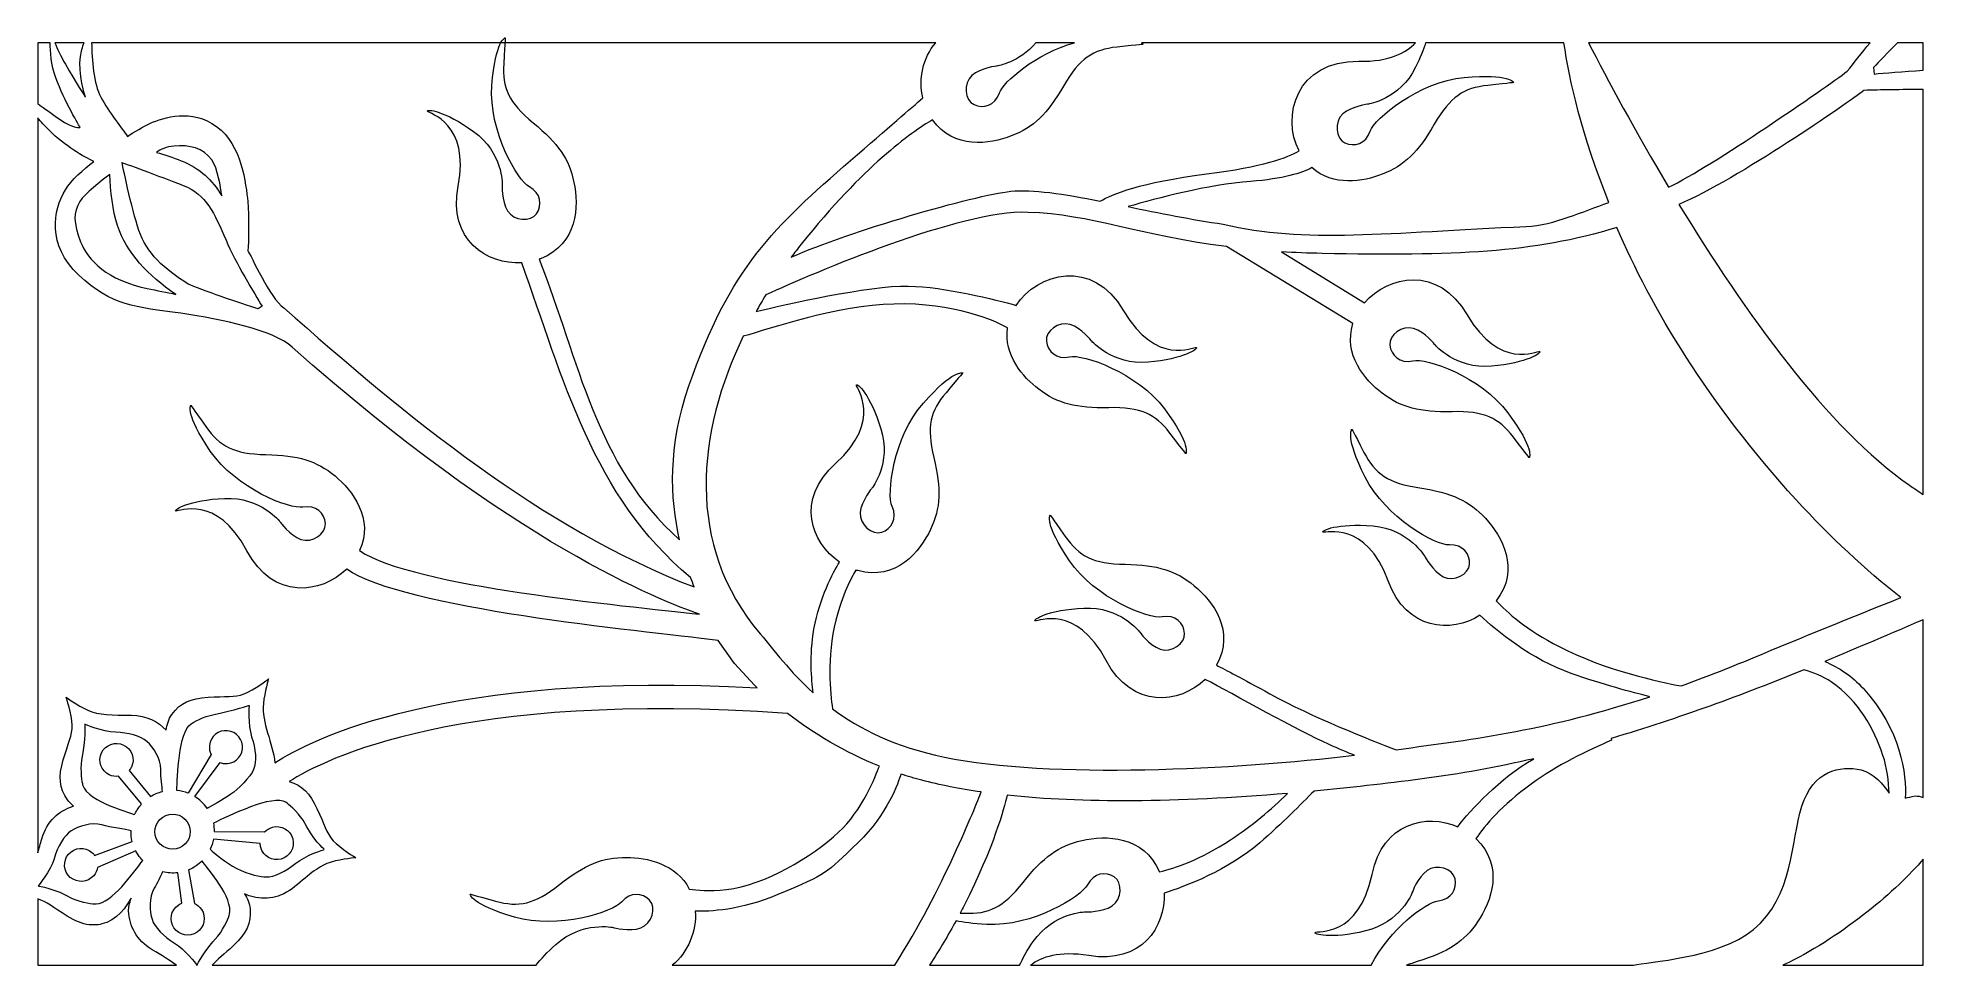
# Model space of a CAD drawing. Header units: millimetres. Extents: x -1200 to 1200, y -590 to 590.
import ezdxf

# ---------------------------------------------------------------- set-up
doc = ezdxf.new("R2010")
doc.units = ezdxf.units.MM
doc.header["$MEASUREMENT"] = 0
doc.layers.add('Layer 1', color=7, linetype='Continuous')

msp = doc.modelspace()

# ---------------------------------------------------------------- linework, layer by layer
at = {"layer": 'Layer 1', "color": 250, "lineweight": 20}
for points, knots in [([(-1184.0565, 583.6297), (-1184.2365, 572.3808), (-1183.1229, 555.6305), (-1176.9287, 538.8188), (-1166.1033, 509.4719), (-1146.0916, 476.0121), (-1146.0916, 476.0121), (-1146.0916, 476.0121), (-1152.8971, 472.8492), (-1172.6778, 486.7614), (-1181.2558, 492.7977), (-1191.3582, 499.9389), (-1200.05, 506.0905), (-1200.05, 506.0905), (-1200.05, 583.6297), (-1200.05, 583.6297), (-1200.05, 583.6297), (-1184.0565, 583.6297), (-1184.0565, 583.6297)], [0, 0, 0, 0, 0.166666667, 0.166666667, 0.166666667, 0.333333333, 0.333333333, 0.333333333, 0.5, 0.5, 0.5, 0.666666667, 0.666666667, 0.666666667, 0.833333333, 0.833333333, 0.833333333, 1, 1, 1, 1]), ([(-1141.0659, 583.6297), (-1142.9574, 578.2137), (-1144.6619, 572.1844), (-1145.6818, 565.9973), (-1149.0967, 545.2669), (-1139.3523, 514.1402), (-1139.3523, 514.1402), (-1139.3523, 514.1402), (-1151.7398, 533.7618), (-1164.8147, 556.2336), (-1170.9032, 566.6915), (-1175.2771, 576.3207), (-1178.2151, 583.6297), (-1178.2151, 583.6297), (-1141.0659, 583.6297), (-1141.0659, 583.6297)], [0, 0, 0, 0, 0.2, 0.2, 0.2, 0.4, 0.4, 0.4, 0.6, 0.6, 0.6, 0.8, 0.8, 0.8, 1, 1, 1, 1]), ([(-932.518, 318.7319), (-931.4156, 329.3952), (-930.9926, 363.4245), (-932.7681, 381.6256), (-934.8885, 403.3597), (-940.4889, 454.2142), (-972.3418, 477.1423), (-1004.1927, 500.0714), (-1039.3242, 488.8406), (-1057.4411, 480.8171), (-1066.1524, 476.9571), (-1076.9086, 470.2864), (-1085.7409, 464.4049), (-1092.954, 474.4074), (-1108.846, 494.5966), (-1119.7079, 514.376), (-1128.8962, 531.1109), (-1131.0765, 562.3914), (-1131.414, 583.6297), (-1131.414, 583.6297), (-56.7678, 583.6297), (-56.7678, 583.6297), (-74.0244, 564.4392), (-78.8274, 537.292), (-73.4092, 513.432), (-88.6665, 500.1543), (-116.298, 476.2144), (-165.4543, 433.7448), (-261.6781, 350.6113), (-319.5425, 296.6102), (-371.2279, 147.0135), (-397.7581, 70.2382), (-395.2198, 4.5824), (-383.1355, -48.7085), (-490.626, 46.8325), (-510.5978, 178.0895), (-561.6914, 308.1911), (-561.1179, 308.4015), (-560.5361, 308.6029), (-559.9728, 308.8224), (-512.5524, 327.2643), (-511.3627, 376.083), (-517.5589, 405.9429), (-523.7816, 435.8199), (-537.5847, 455.4546), (-569.289, 481.7095), (-600.9934, 507.9481), (-608.767, 526.1006), (-606.8805, 556.951), (-604.9688, 587.7923), (-604.8802, 589.9585), (-604.8802, 589.9585), (-604.8802, 589.9585), (-617.5107, 586.7663), (-621.9173, 529.1168), (-626.3075, 471.45), (-589.3494, 408.2315), (-574.2773, 400.2252), (-559.1877, 392.2534), (-557.7864, 376.7144), (-565.085, 366.0947), (-572.409, 355.5013), (-594.0122, 356.9309), (-602.042, 369.7077), (-610.0981, 382.5109), (-608.8199, 403.5227), (-608.8199, 403.5227), (-608.8199, 403.5227), (-608.0969, 443.8434), (-645.2755, 470.6952), (-682.4532, 497.5297), (-705.6519, 499.5817), (-703.8885, 496.521), (-702.0731, 493.4259), (-649.5324, 481.7884), (-664.8772, 400.9447), (-677.7986, 332.9384), (-628.2732, 301.0964), (-583.982, 303.71), (-530.7193, 156.2339), (-494.0948, 6.8569), (-369.0242, -96.6682), (-367.5283, -100.8246), (-366.0049, -104.8717), (-364.4713, -108.8106), (-558.551, -34.59), (-732.7933, 110.2128), (-886.8123, 246.3416), (-904.3475, 257.704), (-929.0961, 314.5765), (-932.518, 318.7319)], [0, 0, 0, 0, 0.033333333, 0.033333333, 0.033333333, 0.066666667, 0.066666667, 0.066666667, 0.1, 0.1, 0.1, 0.133333333, 0.133333333, 0.133333333, 0.166666667, 0.166666667, 0.166666667, 0.2, 0.2, 0.2, 0.233333333, 0.233333333, 0.233333333, 0.266666667, 0.266666667, 0.266666667, 0.3, 0.3, 0.3, 0.333333333, 0.333333333, 0.333333333, 0.366666667, 0.366666667, 0.366666667, 0.4, 0.4, 0.4, 0.433333333, 0.433333333, 0.433333333, 0.466666667, 0.466666667, 0.466666667, 0.5, 0.5, 0.5, 0.533333333, 0.533333333, 0.533333333, 0.566666667, 0.566666667, 0.566666667, 0.6, 0.6, 0.6, 0.633333333, 0.633333333, 0.633333333, 0.666666667, 0.666666667, 0.666666667, 0.7, 0.7, 0.7, 0.733333333, 0.733333333, 0.733333333, 0.766666667, 0.766666667, 0.766666667, 0.8, 0.8, 0.8, 0.833333333, 0.833333333, 0.833333333, 0.866666667, 0.866666667, 0.866666667, 0.9, 0.9, 0.9, 0.933333333, 0.933333333, 0.933333333, 0.966666667, 0.966666667, 0.966666667, 1, 1, 1, 1]), ([(553.6145, 583.6297), (541.8545, 570.9278), (520.647, 559.2578), (481.4466, 559.9357), (401.4758, 561.3118), (382.7813, 489.8068), (405.4165, 445.873), (391.2433, 437.5328), (359.3446, 425.9135), (287.6334, 416.6709), (203.309, 405.7971), (167.1625, 390.8713), (152.4259, 382.1376), (106.1872, 391.1434), (65.6425, 397.545), (38.5214, 394.6068), (-8.0529, 389.5651), (-166.8119, 343.9294), (-240.912, 310.7813), (-236.7689, 316.3492), (-232.5648, 321.8129), (-228.3252, 327.1358), (-148.8313, 426.7118), (-88.3309, 469.5063), (-61.0868, 485.5189), (-34.2485, 447.4069), (11.7176, 454.3083), (39.1824, 465.0161), (67.7312, 476.1446), (84.8831, 492.9899), (105.5344, 528.5056), (126.1774, 564.0305), (142.8533, 574.7118), (173.7116, 578.0528), (204.57, 581.3937), (206.7726, 581.6395), (206.7726, 581.6395), (206.7726, 581.6395), (206.3934, 582.4884), (204.7297, 583.6297), (204.7297, 583.6297), (553.6145, 583.6297), (553.6145, 583.6297)], [0, 0, 0, 0, 0.071428571, 0.071428571, 0.071428571, 0.142857143, 0.142857143, 0.142857143, 0.214285714, 0.214285714, 0.214285714, 0.285714286, 0.285714286, 0.285714286, 0.357142857, 0.357142857, 0.357142857, 0.428571429, 0.428571429, 0.428571429, 0.5, 0.5, 0.5, 0.571428571, 0.571428571, 0.571428571, 0.642857143, 0.642857143, 0.642857143, 0.714285714, 0.714285714, 0.714285714, 0.785714286, 0.785714286, 0.785714286, 0.857142857, 0.857142857, 0.857142857, 0.928571429, 0.928571429, 0.928571429, 1, 1, 1, 1]), ([(119.6354, 583.6297), (71.0069, 570.2368), (28.5898, 533.5615), (23.978, 519.6757), (18.6106, 503.5307), (3.459, 499.523), (-8.2817, 504.9078), (-20.0305, 510.2925), (-22.2343, 531.7241), (-10.9349, 541.757), (0.3736, 551.797), (21.3777, 554.0775), (21.3777, 554.0775), (21.3777, 554.0775), (49.3499, 558.3361), (70.4037, 583.6297), (70.4037, 583.6297), (119.6354, 583.6297), (119.6354, 583.6297)], [0, 0, 0, 0, 0.166666667, 0.166666667, 0.166666667, 0.333333333, 0.333333333, 0.333333333, 0.5, 0.5, 0.5, 0.666666667, 0.666666667, 0.666666667, 0.833333333, 0.833333333, 0.833333333, 1, 1, 1, 1]), ([(742.5313, 583.6297), (749.4851, 535.6772), (765.1187, 466.0167), (799.9166, 380.1554), (765.8417, 369.299), (731.0438, 351.5148), (694.6503, 349.892), (518.6152, 342.0617), (412.2025, 328.1264), (308.9721, 352.813), (268.8239, 358.4689), (227.0629, 367.063), (187.77, 375.0601), (224.9038, 385.864), (288.9117, 402.8498), (343.6379, 407.1124), (385.5757, 410.3836), (408.8446, 417.8637), (421.6785, 424.6599), (448.8433, 400.4296), (487.1406, 406.902), (511.2117, 416.2935), (539.7605, 427.4312), (556.9124, 444.2592), (577.5637, 479.784), (598.2068, 515.3079), (614.8826, 525.9893), (645.7411, 529.3302), (676.5993, 532.6711), (678.802, 532.9079), (678.802, 532.9079), (678.802, 532.9079), (673.523, 544.7731), (615.6402, 539.3803), (557.7677, 533.9955), (501.3657, 487.0882), (496.0073, 470.9531), (490.6399, 454.8081), (475.4884, 450.7923), (463.7477, 456.177), (452.007, 461.5699), (449.7952, 483.0016), (461.0944, 493.0344), (472.4029, 503.0753), (493.407, 505.3458), (493.407, 505.3458), (493.407, 505.3458), (533.4932, 511.4499), (553.8098, 552.4293), (559.7549, 564.4241), (563.8023, 574.8849), (566.486, 583.6297), (566.486, 583.6297), (742.5313, 583.6297), (742.5313, 583.6297)], [0, 0, 0, 0, 0.055555556, 0.055555556, 0.055555556, 0.111111111, 0.111111111, 0.111111111, 0.166666667, 0.166666667, 0.166666667, 0.222222222, 0.222222222, 0.222222222, 0.277777778, 0.277777778, 0.277777778, 0.333333333, 0.333333333, 0.333333333, 0.388888889, 0.388888889, 0.388888889, 0.444444444, 0.444444444, 0.444444444, 0.5, 0.5, 0.5, 0.555555556, 0.555555556, 0.555555556, 0.611111111, 0.611111111, 0.611111111, 0.666666667, 0.666666667, 0.666666667, 0.722222222, 0.722222222, 0.722222222, 0.777777778, 0.777777778, 0.777777778, 0.833333333, 0.833333333, 0.833333333, 0.888888889, 0.888888889, 0.888888889, 0.944444444, 0.944444444, 0.944444444, 1, 1, 1, 1]), ([(1132.266, 583.6297), (1121.5169, 570.5099), (1111.3901, 557.7907), (1103.163, 547.3147), (1074.9579, 526.2068), (930.6293, 426.045), (875.7883, 399.7901), (833.4526, 470.6294), (798.1269, 536.3642), (773.7403, 583.6297), (773.7403, 583.6297), (1132.266, 583.6297), (1132.266, 583.6297)], [0, 0, 0, 0, 0.25, 0.25, 0.25, 0.5, 0.5, 0.5, 0.75, 0.75, 0.75, 1, 1, 1, 1]), ([(1199.95, 548.63), (1174.0575, 547.1357), (1150.2477, 545.0149), (1137.4056, 543.7897), (1137.4056, 543.7897), (1136.4883, 552.1551), (1136.4883, 552.1551), (1143.849, 559.7688), (1155.0071, 571.2495), (1167.2399, 583.6297), (1167.2399, 583.6297), (1199.95, 583.6297), (1199.95, 583.6297), (1199.95, 583.6297), (1199.95, 548.63), (1199.95, 548.63)], [0, 0, 0, 0, 0.2, 0.2, 0.2, 0.4, 0.4, 0.4, 0.6, 0.6, 0.6, 0.8, 0.8, 0.8, 1, 1, 1, 1]), ([(1199.95, 8.6862), (1194.1697, 12.6149), (1188.2907, 16.6429), (1182.307, 20.7709), (1078.6707, 92.284), (971.9407, 241.8098), (888.9739, 377.9457), (963.7533, 409.6905), (1104.6344, 507.4848), (1124.3165, 522.962), (1145.2789, 523.5559), (1172.1731, 524.074), (1199.95, 523.9768), (1199.95, 523.9768), (1199.95, 8.6862), (1199.95, 8.6862)], [0, 0, 0, 0, 0.2, 0.2, 0.2, 0.4, 0.4, 0.4, 0.6, 0.6, 0.6, 0.8, 0.8, 0.8, 1, 1, 1, 1]), ([(-1200.05, 488.0422), (-1196.0107, 483.2039), (-1191.2035, 477.9041), (-1185.4813, 472.1967), (-1165.0833, 451.8446), (-1141.4299, 438.6944), (-1128.6327, 432.4588), (-1142.2405, 422.2306), (-1157.2812, 409.1128), (-1164.7974, 396.4675), (-1180.4442, 370.1185), (-1188.8301, 326.9841), (-1147.5633, 287.8168), (-1106.2974, 248.6536), (-1075.5449, 247.1501), (-1017.7872, 239.5759), (-964.0821, 231.1608), (-901.5153, 218.7978), (-876.2452, 196.2997), (-596.6196, -52.6524), (-406.0757, -127.0501), (-357.6893, -143.3924), (-454.4093, -132.3215), (-721.5265, -108.7054), (-790.3109, -62.5841), (-771.7841, -21.7454), (-799.4156, 13.9981), (-821.6359, 32.4581), (-845.222, 51.9694), (-868.3069, 58.7827), (-909.5391, 59.6863), (-950.7621, 60.5715), (-968.214, 69.9549), (-986.0279, 95.2455), (-1003.8499, 120.5634), (-1005.1455, 122.3341), (-1005.1455, 122.3341), (-1005.1455, 122.3341), (-1013.0248, 112.0128), (-980.3949, 64.1674), (-947.7306, 16.313), (-879.2532, -10.2404), (-862.4543, -7.1706), (-845.6543, -4.0664), (-834.839, -15.3357), (-833.9054, -28.1733), (-832.9972, -40.9946), (-850.7837, -53.2534), (-865.072, -48.2471), (-879.3855, -43.2215), (-891.5319, -25.9899), (-891.5319, -25.9899), (-891.5319, -25.9899), (-916.2204, 6.0181), (-962.097, 3.9753), (-1007.9829, 1.9315), (-1027.4361, -10.8282), (-1024.1219, -12.1344), (-1020.7811, -13.4234), (-972.3917, 10.0166), (-933.7862, -62.7338), (-900.3814, -125.7671), (-839.1579, -117.7609), (-806.7845, -86.0251), (-733.5427, -136.6287), (-437.7537, -164.0319), (-334.094, -176.7935), (-334.094, -176.7935), (-313.2313, -206.3205), (-313.2313, -206.3205), (-313.2313, -206.3205), (-287.8645, -233.6458), (-287.8645, -233.6458), (-286.7063, -234.7739), (-285.5326, -235.9051), (-284.3429, -237.0364), (-681.297, -215.0249), (-852.7608, -302.9916), (-898.2468, -332.3618), (-900.8095, -307.2807), (-915.3235, -281.2463), (-912.774, -257.0505), (-911.2262, -242.2328), (-906.4964, -225.7488), (-906.4964, -225.7488), (-906.4964, -225.7488), (-924.7984, -240.0697), (-937.3394, -244.7704), (-949.8651, -249.4763), (-960.7069, -247.5873), (-983.1692, -249.0058), (-1005.6703, -250.4233), (-1018.5286, -255.8374), (-1029.4323, -271.1821), (-1033.4818, -276.8956), (-1035.5787, -284.1643), (-1036.6089, -291.0353), (-1047.1354, -279.6225), (-1061.2598, -272.3932), (-1080.8737, -272.0401), (-1104.9936, -271.5848), (-1122.8555, -271.8965), (-1136.3543, -265.4817), (-1149.8666, -259.073), (-1163.8975, -249.114), (-1163.8975, -249.114), (-1163.8975, -249.114), (-1156.4615, -271.0749), (-1156.2154, -284.3971), (-1155.956, -297.7202), (-1161.3703, -307.2482), (-1167.5524, -328.7882), (-1173.7477, -350.3544), (-1172.931, -364.2148), (-1162.0486, -379.5778), (-1159.9446, -382.5424), (-1157.2609, -385.1558), (-1154.3107, -387.4364), (-1154.4561, -387.4809), (-1154.6117, -387.5214), (-1154.752, -387.5699), (-1173.3958, -393.8653), (-1188.052, -406.201), (-1194.8473, -429.2312), (-1196.7073, -435.5407), (-1198.3883, -441.4142), (-1200.05, -446.8495), (-1200.05, -446.8495), (-1200.05, 488.0422), (-1200.05, 488.0422)], [0, 0, 0, 0, 0.023255814, 0.023255814, 0.023255814, 0.046511628, 0.046511628, 0.046511628, 0.069767442, 0.069767442, 0.069767442, 0.093023256, 0.093023256, 0.093023256, 0.11627907, 0.11627907, 0.11627907, 0.139534884, 0.139534884, 0.139534884, 0.162790698, 0.162790698, 0.162790698, 0.186046512, 0.186046512, 0.186046512, 0.209302326, 0.209302326, 0.209302326, 0.23255814, 0.23255814, 0.23255814, 0.255813953, 0.255813953, 0.255813953, 0.279069767, 0.279069767, 0.279069767, 0.302325581, 0.302325581, 0.302325581, 0.325581395, 0.325581395, 0.325581395, 0.348837209, 0.348837209, 0.348837209, 0.372093023, 0.372093023, 0.372093023, 0.395348837, 0.395348837, 0.395348837, 0.418604651, 0.418604651, 0.418604651, 0.441860465, 0.441860465, 0.441860465, 0.465116279, 0.465116279, 0.465116279, 0.488372093, 0.488372093, 0.488372093, 0.511627907, 0.511627907, 0.511627907, 0.534883721, 0.534883721, 0.534883721, 0.558139535, 0.558139535, 0.558139535, 0.581395349, 0.581395349, 0.581395349, 0.604651163, 0.604651163, 0.604651163, 0.627906977, 0.627906977, 0.627906977, 0.651162791, 0.651162791, 0.651162791, 0.674418605, 0.674418605, 0.674418605, 0.697674419, 0.697674419, 0.697674419, 0.720930233, 0.720930233, 0.720930233, 0.744186047, 0.744186047, 0.744186047, 0.76744186, 0.76744186, 0.76744186, 0.790697674, 0.790697674, 0.790697674, 0.813953488, 0.813953488, 0.813953488, 0.837209302, 0.837209302, 0.837209302, 0.860465116, 0.860465116, 0.860465116, 0.88372093, 0.88372093, 0.88372093, 0.906976744, 0.906976744, 0.906976744, 0.930232558, 0.930232558, 0.930232558, 0.953488372, 0.953488372, 0.953488372, 0.976744186, 0.976744186, 0.976744186, 1, 1, 1, 1]), ([(-965.6879, 388.8598), (-978.1069, 409.052), (-993.1375, 423.8707), (-1017.3683, 433.4756), (-1027.8103, 437.6168), (-1038.5726, 441.15), (-1048.8825, 444.1266), (-1043.5954, 447.757), (-1036.1666, 451.367), (-1026.9124, 452.1187), (-1007.221, 453.7103), (-989.2323, 450.1235), (-978.5756, 434.5461), (-970.9018, 423.3274), (-967.1776, 400.6644), (-965.6879, 388.8598)], [0, 0, 0, 0, 0.2, 0.2, 0.2, 0.4, 0.4, 0.4, 0.6, 0.6, 0.6, 0.8, 0.8, 0.8, 1, 1, 1, 1]), ([(-1108.3059, 416.1639), (-1107.4384, 395.1856), (-1104.9367, 370.1236), (-1098.468, 350.9512), (-1086.652, 315.911), (-1059.8696, 287.657), (-1024.2642, 263.4773), (-1035.591, 265.8641), (-1048.0017, 268.4613), (-1060.8825, 271.1304), (-1111.3598, 281.6024), (-1136.1541, 306.4761), (-1145.4174, 330.3371), (-1154.6798, 354.197), (-1155.0775, 367.9473), (-1146.3408, 381.6428), (-1139.9635, 391.6362), (-1119.1099, 408.0251), (-1108.3059, 416.1639)], [0, 0, 0, 0, 0.166666667, 0.166666667, 0.166666667, 0.333333333, 0.333333333, 0.333333333, 0.5, 0.5, 0.5, 0.666666667, 0.666666667, 0.666666667, 0.833333333, 0.833333333, 0.833333333, 1, 1, 1, 1]), ([(-919.5681, 245.1174), (-919.5681, 245.1174), (-914.4377, 248.3217), (-914.4377, 248.3217), (-923.7998, 263.5895), (-948.3458, 304.409), (-960.3509, 332.3354), (-975.3631, 367.2825), (-985.201, 390.2936), (-1014.8971, 402.0667), (-1044.6001, 413.8368), (-1092.7811, 431.2061), (-1092.7811, 431.2061), (-1092.7811, 431.2061), (-1080.715, 372.6125), (-1071.2961, 344.6802), (-1061.8741, 316.7427), (-1038.7883, 295.0095), (-1008.4394, 276.6395), (-993.5605, 269.2738), (-940.7431, 251.953), (-919.5681, 245.1174)], [0, 0, 0, 0, 0.142857143, 0.142857143, 0.142857143, 0.285714286, 0.285714286, 0.285714286, 0.428571429, 0.428571429, 0.428571429, 0.571428571, 0.571428571, 0.571428571, 0.714285714, 0.714285714, 0.714285714, 0.857142857, 0.857142857, 0.857142857, 1, 1, 1, 1]), ([(-302.0551, 210.1268), (-267.7157, 219.8783), (-182.783, 249.3608), (-110.3662, 251.185), (-33.3139, 253.1226), (18.3462, 229.5592), (34.4485, 221.0187), (29.2132, 186.3792), (54.0075, 158.0724), (74.1126, 142.7783), (98.5011, 124.2747), (121.841, 118.4255), (163.0998, 119.2936), (204.3137, 120.1537), (222.1449, 111.516), (241.0337, 86.9964), (259.9133, 62.4596), (261.2619, 60.7324), (261.2619, 60.7324), (261.2619, 60.7324), (268.7009, 71.3785), (234.0616, 117.8124), (199.4049, 164.2371), (129.8435, 187.8968), (113.1939, 184.0814), (96.5445, 180.276), (85.236, 191.0799), (83.7634, 203.8658), (82.3092, 216.6426), (99.5679, 229.638), (114.0665, 225.2358), (128.557, 220.8253), (141.4256, 204.137), (141.4256, 204.137), (141.4256, 204.137), (167.4625, 173.2077), (213.1987, 177.1718), (258.9523, 181.1533), (277.8585, 194.7011), (274.5097, 195.894), (271.1243, 197.0433), (223.7578, 171.5504), (182.1025, 242.6173), (142.2279, 310.6579), (72.1205, 290.6032), (45.4579, 249.4225), (18.9452, 256.7094), (-45.1777, 273.0204), (-91.9278, 274.0028), (-141.8763, 275.0633), (-249.9994, 250.1763), (-285.7137, 241.5822), (-281.7293, 248.7467), (-277.6045, 255.815), (-273.374, 262.7427), (-210.9617, 291.006), (-26.6946, 370.7104), (60.3888, 367.8167), (140.7817, 365.1335), (202.0836, 338.4658), (312.9737, 324.1895), (312.9737, 324.1895), (474.0422, 226.2445), (474.0422, 226.2445), (461.5003, 186.9406), (489.1847, 154.4856), (511.2555, 137.7092), (535.6441, 119.2066), (558.984, 113.3574), (600.2427, 114.2255), (641.4575, 115.0846), (659.2878, 106.4379), (678.1767, 81.9192), (697.0563, 57.3915), (698.4048, 55.6633), (698.4048, 55.6633), (698.4048, 55.6633), (705.8438, 66.3094), (671.2044, 112.7433), (636.5478, 159.1682), (566.9875, 182.8186), (550.3369, 179.0133), (533.6875, 175.1989), (522.3697, 186.0108), (520.9073, 198.7967), (519.4532, 211.5645), (536.7108, 224.57), (551.2095, 220.1677), (565.6999, 215.7482), (578.5684, 199.069), (578.5684, 199.069), (578.5684, 199.069), (604.6053, 168.1396), (650.3417, 172.1028), (696.0953, 176.0751), (715.0014, 189.633), (711.6434, 190.8168), (708.2682, 191.9651), (660.9006, 166.4813), (619.2373, 237.5482), (582.1033, 300.9154), (518.7737, 287.8664), (488.7088, 252.5085), (488.7088, 252.5085), (383.2663, 317.5684), (383.2663, 317.5684), (399.5111, 316.5779), (416.6893, 315.8757), (434.9518, 315.5256), (602.3223, 312.3506), (703.2088, 315.5954), (809.9031, 348.6383), (854.0173, 246.2738), (924.7686, 126.4844), (1038.2408, 2.0478), (1081.6503, -45.5517), (1126.1175, -86.698), (1171.4652, -122.2572), (1107.0345, -148.2147), (1044.076, -173.4699), (983.5055, -198.8131), (950.7963, -212.5026), (920.2991, -224.3495), (891.5651, -234.6718), (864.6739, -229.6725), (794.1699, -214.5716), (736.4111, -184.6865), (694.941, -163.2275), (670.0858, -141.3477), (656.3528, -126.4491), (656.362, -126.4491), (656.3701, -126.4319), (656.3793, -126.4319), (687.5457, -86.3642), (663.3688, -43.8681), (642.6556, -21.4014), (621.8722, 1.0573), (599.8989, 10.8433), (559.1508, 17.175), (518.4129, 23.4886), (502.3623, 35.0907), (488.066, 62.5041), (473.7698, 89.9427), (472.7202, 91.8631), (472.7202, 91.8631), (472.7202, 91.8631), (463.5362, 82.6731), (489.5111, 30.9515), (515.5217, -20.7872), (579.864, -56.137), (596.9193, -55.2942), (613.9836, -54.4352), (623.2034, -67.0279), (622.4274, -79.8837), (621.6169, -92.705), (602.3487, -102.5173), (588.8549, -95.6685), (575.3426, -88.8025), (565.5942, -70.124), (565.5942, -70.124), (565.5942, -70.124), (545.3834, -35.1424), (499.639, -31.1176), (453.8843, -27.1017), (432.9077, -37.1862), (436.0185, -38.9134), (439.1568, -40.6324), (490.2422, -23.769), (518.8175, -100.9824), (542.2369, -164.3415), (598.9024, -167.7876), (635.6844, -144.8474), (656.1414, -164.1917), (701.9396, -201.3739), (751.58, -218.7108), (792.742, -233.0924), (829.2678, -242.844), (851.9021, -248.334), (724.7234, -290.2249), (631.8149, -301.9587), (529.0511, -315.7968), (495.3108, -303.0463), (422.066, -274.2124), (368.2826, -244.651), (332.5674, -225.0163), (311.9872, -214.169), (300.3086, -208.2146), (324.6086, -164.8939), (295.3368, -126.5108), (272.0324, -107.1563), (248.4462, -87.636), (225.3625, -80.8307), (184.1292, -79.919), (142.9062, -79.0337), (125.4543, -69.6505), (107.6414, -44.3598), (89.8193, -19.051), (88.5237, -17.2793), (88.5237, -17.2793), (88.5237, -17.2793), (80.6435, -27.6016), (113.2734, -75.447), (145.9388, -123.2923), (214.415, -149.8548), (231.215, -146.7759), (248.0141, -143.6717), (258.8375, -154.941), (259.7629, -167.7876), (260.6711, -180.5999), (242.8846, -192.8678), (228.5965, -187.8604), (214.2829, -182.8359), (202.1364, -165.6042), (202.1364, -165.6042), (202.1364, -165.6042), (177.4489, -133.5963), (131.5713, -135.63), (85.6855, -137.6829), (66.2322, -150.4416), (69.5466, -151.7488), (72.8872, -153.0287), (121.2848, -129.5886), (159.8729, -202.3472), (193.0144, -264.8555), (253.4965, -257.5067), (286.0825, -226.4196), (319.585, -244.0541), (407.1962, -292.8646), (443.0701, -308.9389), (456.4764, -314.955), (467.2642, -319.4707), (475.7792, -322.8378), (326.2835, -341.0429), (88.3652, -352.9173), (-45.856, -325.2843), (-108.6739, -312.3588), (-154.0839, -289.287), (-188.5299, -263.6625), (-190.76, -244.5276), (-196.5679, -198.0765), (-184.0258, -150.907), (-175.3085, -118.1443), (-164.8817, -97.5626), (-158.7201, -87.2586), (-157.9268, -87.5135), (-157.1336, -87.7503), (-156.3323, -87.9779), (-107.2898, -101.5702), (-76.8464, -63.2924), (-63.7491, -35.713), (-50.6865, -8.0893), (-49.8485, 15.8425), (-59.3417, 55.7868), (-68.835, 95.7129), (-64.1011, 114.8651), (-43.9614, 138.3759), (-23.8206, 161.8949), (-22.4102, 163.5704), (-22.4102, 163.5704), (-22.4102, 163.5704), (-34.4336, 168.5869), (-72.7919, 125.1347), (-111.142, 81.6734), (-119.7618, 9.0464), (-112.5526, -6.3621), (-105.3068, -21.7605), (-113.5482, -35.0109), (-125.8085, -39.142), (-138.0606, -43.2367), (-154.4631, -29.1709), (-153.1766, -14.1579), (-151.881, 0.8812), (-138.1747, 16.912), (-138.1747, 16.912), (-138.1747, 16.912), (-113.2401, 48.7184), (-126.743, 92.3811), (-140.2634, 136.0609), (-157.5566, 151.5999), (-158.0153, 148.084), (-158.4383, 144.5498), (-123.438, 103.8245), (-184.5374, 48.3765), (-235.5617, 2.1004), (-215.8625, -52.4713), (-179.4333, -77.1387), (-187.5953, -90.4861), (-204.977, -122.4151), (-212.001, -162.2633), (-217.9777, -196.1824), (-215.0163, -226.4368), (-213.1563, -243.3964), (-242.8249, -216.5194), (-262.8944, -189.0271), (-280.0554, -168.8926), (-377.3713, -54.7073), (-360.1219, 89.4347), (-302.0551, 210.1268)], [0, 0, 0, 0, 0.01010101, 0.01010101, 0.01010101, 0.02020202, 0.02020202, 0.02020202, 0.03030303, 0.03030303, 0.03030303, 0.04040404, 0.04040404, 0.04040404, 0.050505051, 0.050505051, 0.050505051, 0.060606061, 0.060606061, 0.060606061, 0.070707071, 0.070707071, 0.070707071, 0.080808081, 0.080808081, 0.080808081, 0.090909091, 0.090909091, 0.090909091, 0.101010101, 0.101010101, 0.101010101, 0.111111111, 0.111111111, 0.111111111, 0.121212121, 0.121212121, 0.121212121, 0.131313131, 0.131313131, 0.131313131, 0.141414141, 0.141414141, 0.141414141, 0.151515152, 0.151515152, 0.151515152, 0.161616162, 0.161616162, 0.161616162, 0.171717172, 0.171717172, 0.171717172, 0.181818182, 0.181818182, 0.181818182, 0.191919192, 0.191919192, 0.191919192, 0.202020202, 0.202020202, 0.202020202, 0.212121212, 0.212121212, 0.212121212, 0.222222222, 0.222222222, 0.222222222, 0.232323232, 0.232323232, 0.232323232, 0.242424242, 0.242424242, 0.242424242, 0.252525253, 0.252525253, 0.252525253, 0.262626263, 0.262626263, 0.262626263, 0.272727273, 0.272727273, 0.272727273, 0.282828283, 0.282828283, 0.282828283, 0.292929293, 0.292929293, 0.292929293, 0.303030303, 0.303030303, 0.303030303, 0.313131313, 0.313131313, 0.313131313, 0.323232323, 0.323232323, 0.323232323, 0.333333333, 0.333333333, 0.333333333, 0.343434343, 0.343434343, 0.343434343, 0.353535354, 0.353535354, 0.353535354, 0.363636364, 0.363636364, 0.363636364, 0.373737374, 0.373737374, 0.373737374, 0.383838384, 0.383838384, 0.383838384, 0.393939394, 0.393939394, 0.393939394, 0.404040404, 0.404040404, 0.404040404, 0.414141414, 0.414141414, 0.414141414, 0.424242424, 0.424242424, 0.424242424, 0.434343434, 0.434343434, 0.434343434, 0.444444444, 0.444444444, 0.444444444, 0.454545455, 0.454545455, 0.454545455, 0.464646465, 0.464646465, 0.464646465, 0.474747475, 0.474747475, 0.474747475, 0.484848485, 0.484848485, 0.484848485, 0.494949495, 0.494949495, 0.494949495, 0.505050505, 0.505050505, 0.505050505, 0.515151515, 0.515151515, 0.515151515, 0.525252525, 0.525252525, 0.525252525, 0.535353535, 0.535353535, 0.535353535, 0.545454545, 0.545454545, 0.545454545, 0.555555556, 0.555555556, 0.555555556, 0.565656566, 0.565656566, 0.565656566, 0.575757576, 0.575757576, 0.575757576, 0.585858586, 0.585858586, 0.585858586, 0.595959596, 0.595959596, 0.595959596, 0.606060606, 0.606060606, 0.606060606, 0.616161616, 0.616161616, 0.616161616, 0.626262626, 0.626262626, 0.626262626, 0.636363636, 0.636363636, 0.636363636, 0.646464646, 0.646464646, 0.646464646, 0.656565657, 0.656565657, 0.656565657, 0.666666667, 0.666666667, 0.666666667, 0.676767677, 0.676767677, 0.676767677, 0.686868687, 0.686868687, 0.686868687, 0.696969697, 0.696969697, 0.696969697, 0.707070707, 0.707070707, 0.707070707, 0.717171717, 0.717171717, 0.717171717, 0.727272727, 0.727272727, 0.727272727, 0.737373737, 0.737373737, 0.737373737, 0.747474747, 0.747474747, 0.747474747, 0.757575758, 0.757575758, 0.757575758, 0.767676768, 0.767676768, 0.767676768, 0.777777778, 0.777777778, 0.777777778, 0.787878788, 0.787878788, 0.787878788, 0.797979798, 0.797979798, 0.797979798, 0.808080808, 0.808080808, 0.808080808, 0.818181818, 0.818181818, 0.818181818, 0.828282828, 0.828282828, 0.828282828, 0.838383838, 0.838383838, 0.838383838, 0.848484848, 0.848484848, 0.848484848, 0.858585859, 0.858585859, 0.858585859, 0.868686869, 0.868686869, 0.868686869, 0.878787879, 0.878787879, 0.878787879, 0.888888889, 0.888888889, 0.888888889, 0.898989899, 0.898989899, 0.898989899, 0.909090909, 0.909090909, 0.909090909, 0.919191919, 0.919191919, 0.919191919, 0.929292929, 0.929292929, 0.929292929, 0.939393939, 0.939393939, 0.939393939, 0.949494949, 0.949494949, 0.949494949, 0.95959596, 0.95959596, 0.95959596, 0.96969697, 0.96969697, 0.96969697, 0.97979798, 0.97979798, 0.97979798, 0.98989899, 0.98989899, 0.98989899, 1, 1, 1, 1]), ([(1199.95, -376.7357), (1196.4791, -375.2828), (1192.926, -374.5462), (1189.5649, -374.6079), (1184.5971, -375.4174), (1180.3595, -376.5111), (1176.847, -377.6665), (1178.9744, -347.6873), (1171.5019, -289.9821), (1123.3758, -237.6717), (1109.0846, -222.1378), (1092.2481, -211.1144), (1074.5796, -203.3863), (1117.5884, -185.6699), (1159.3768, -167.7917), (1199.95, -150.5104), (1199.95, -150.5104), (1199.95, -376.7357), (1199.95, -376.7357)], [0, 0, 0, 0, 0.166666667, 0.166666667, 0.166666667, 0.333333333, 0.333333333, 0.333333333, 0.5, 0.5, 0.5, 0.666666667, 0.666666667, 0.666666667, 0.833333333, 0.833333333, 0.833333333, 1, 1, 1, 1]), ([(542.3681, -590.0415), (546.5294, -588.4338), (551.0406, -586.8777), (555.9444, -585.3459), (595.288, -573.0395), (615.5488, -560.1027), (632.7332, -534.8112), (649.8475, -509.5226), (667.3837, -463.9143), (630.5599, -428.9186), (630.5508, -428.9206), (630.5406, -428.9044), (630.5315, -428.9055), (641.8775, -412.1361), (663.1757, -386.8131), (700.9654, -359.4413), (733.7997, -335.6603), (772.399, -316.8329), (803.0681, -303.8658), (803.0681, -303.8658), (802.6918, -301.3859), (802.6918, -301.3859), (888.3567, -276.2714), (970.0543, -245.8024), (1047.8378, -214.3106), (1060.689, -217.7729), (1072.7541, -222.6498), (1082.6338, -229.453), (1118.5025, -254.1517), (1136.8279, -288.3845), (1148.6073, -323.0564), (1153.7989, -338.3435), (1155.8449, -356.0892), (1156.5232, -371.1597), (1149.307, -360.2274), (1136.9764, -345.5909), (1120.7825, -341.6136), (1094.0439, -335.0541), (1059.4248, -342.7933), (1045.3798, -387.7855), (1031.3316, -432.7856), (1034.5066, -502.9551), (983.6326, -544.5111), (937.6513, -582.0656), (848.9225, -585.1061), (831.2144, -590.0415), (831.2144, -590.0415), (542.3681, -590.0415), (542.3681, -590.0415)], [0, 0, 0, 0, 0.0625, 0.0625, 0.0625, 0.125, 0.125, 0.125, 0.1875, 0.1875, 0.1875, 0.25, 0.25, 0.25, 0.3125, 0.3125, 0.3125, 0.375, 0.375, 0.375, 0.4375, 0.4375, 0.4375, 0.5, 0.5, 0.5, 0.5625, 0.5625, 0.5625, 0.625, 0.625, 0.625, 0.6875, 0.6875, 0.6875, 0.75, 0.75, 0.75, 0.8125, 0.8125, 0.8125, 0.875, 0.875, 0.875, 0.9375, 0.9375, 0.9375, 1, 1, 1, 1]), ([(-977.8333, -590.0415), (-971.6054, -582.6504), (-963.1181, -576.6354), (-950.6614, -564.761), (-934.3923, -549.2544), (-928.0638, -536.8682), (-929.6899, -518.1572), (-930.2685, -511.4237), (-933.1913, -504.7469), (-936.6966, -498.9646), (-934.0537, -500.5531), (-931.5998, -501.7227), (-929.4204, -502.3095), (-910.4105, -507.3988), (-891.3163, -505.2902), (-872.7875, -489.9162), (-854.2617, -474.5613), (-840.9549, -462.692), (-826.5285, -458.7653), (-812.0908, -454.8092), (-794.94, -453.2126), (-794.94, -453.2126), (-794.94, -453.2126), (-814.9973, -441.4374), (-823.9526, -431.5301), (-832.9159, -421.6166), (-835.08, -410.8875), (-844.5672, -390.584), (-853.6587, -371.094), (-862.9892, -361.1421), (-879.8655, -356.3613), (-835.7898, -327.9939), (-662.6369, -239.926), (-245.7149, -269.8617), (-212.6235, -295.0957), (-172.8232, -318.9233), (-128.7527, -336.7195), (-133.2037, -348.8832), (-151.0258, -393.756), (-180.5886, -420.8708), (-215.0163, -452.4487), (-274.9432, -488.3772), (-323.4385, -493.6213), (-345.9405, -496.0587), (-360.9943, -494.9447), (-370.6635, -493.0335), (-387.0496, -460.9112), (-424.7998, -452.9142), (-450.5286, -452.7472), (-481.2101, -452.6329), (-503.3775, -461.9807), (-535.7694, -487.3776), (-568.143, -512.7734), (-587.587, -516.5879), (-617.5198, -508.3449), (-647.4528, -500.1018), (-649.6117, -499.5575), (-649.6117, -499.5575), (-649.6117, -499.5575), (-649.0657, -512.5104), (-593.281, -528.7769), (-537.4972, -545.0181), (-467.6805, -522.174), (-456.6893, -509.1695), (-445.7154, -496.1377), (-430.1409, -497.971), (-421.2038, -507.2926), (-412.3188, -516.6233), (-418.2069, -537.3447), (-432.4503, -542.5189), (-446.7029, -547.6841), (-467.0897, -542.1062), (-467.0897, -542.1062), (-467.0897, -542.1062), (-506.6124, -533.0132), (-540.6964, -563.6268), (-551.6541, -573.4685), (-559.7958, -582.4369), (-565.6891, -590.0415), (-565.6891, -590.0415), (-977.8333, -590.0415), (-977.8333, -590.0415)], [0, 0, 0, 0, 0.037037037, 0.037037037, 0.037037037, 0.074074074, 0.074074074, 0.074074074, 0.111111111, 0.111111111, 0.111111111, 0.148148148, 0.148148148, 0.148148148, 0.185185185, 0.185185185, 0.185185185, 0.222222222, 0.222222222, 0.222222222, 0.259259259, 0.259259259, 0.259259259, 0.296296296, 0.296296296, 0.296296296, 0.333333333, 0.333333333, 0.333333333, 0.37037037, 0.37037037, 0.37037037, 0.407407407, 0.407407407, 0.407407407, 0.444444444, 0.444444444, 0.444444444, 0.481481481, 0.481481481, 0.481481481, 0.518518519, 0.518518519, 0.518518519, 0.555555556, 0.555555556, 0.555555556, 0.592592593, 0.592592593, 0.592592593, 0.62962963, 0.62962963, 0.62962963, 0.666666667, 0.666666667, 0.666666667, 0.703703704, 0.703703704, 0.703703704, 0.740740741, 0.740740741, 0.740740741, 0.777777778, 0.777777778, 0.777777778, 0.814814815, 0.814814815, 0.814814815, 0.851851852, 0.851851852, 0.851851852, 0.888888889, 0.888888889, 0.888888889, 0.925925926, 0.925925926, 0.925925926, 0.962962963, 0.962962963, 0.962962963, 1, 1, 1, 1]), ([(-925.2895, -341.0095), (-921.1282, -330.9736), (-922.558, -314.9307), (-927.7283, -299.4261), (-932.8455, -283.9336), (-931.0343, -259.4333), (-931.0343, -259.4333), (-931.0771, -259.42), (-949.1248, -265.5535), (-975.6286, -270.9282), (-989.3705, -273.7075), (-1002.4557, -281.0369), (-1004.8598, -282.7266), (-1021.2235, -294.1385), (-1022.0361, -350.8118), (-1023.0083, -367.6256), (-1018.0261, -368.1345), (-1013.1245, -369.3386), (-1008.4587, -371.2073), (-1008.4587, -371.2073), (-979.4564, -321.7451), (-979.4564, -321.7451), (-981.1495, -318.3253), (-981.9276, -314.4046), (-981.5005, -310.3494), (-980.3136, -298.8352), (-969.8879, -290.4233), (-958.3273, -291.6253), (-946.7625, -292.8161), (-938.3156, -303.1971), (-939.5187, -314.6889), (-940.7178, -326.202), (-951.1293, -334.6069), (-962.6929, -333.4039), (-964.434, -333.233), (-966.0895, -332.8323), (-967.6475, -332.2677), (-967.6475, -332.2677), (-1000.1371, -375.4295), (-1000.1371, -375.4295), (-994.1167, -379.1832), (-988.7665, -384.1946), (-984.5279, -390.3918), (-984.4994, -390.4424), (-984.4678, -390.4869), (-984.4373, -390.5344), (-979.2305, -388.2822), (-965.2435, -379.5789), (-954.1892, -372.379), (-945.4597, -367.0074), (-928.9465, -349.8212), (-925.2895, -341.0095)], [0, 0, 0, 0, 0.058823529, 0.058823529, 0.058823529, 0.117647059, 0.117647059, 0.117647059, 0.176470588, 0.176470588, 0.176470588, 0.235294118, 0.235294118, 0.235294118, 0.294117647, 0.294117647, 0.294117647, 0.352941176, 0.352941176, 0.352941176, 0.411764706, 0.411764706, 0.411764706, 0.470588235, 0.470588235, 0.470588235, 0.529411765, 0.529411765, 0.529411765, 0.588235294, 0.588235294, 0.588235294, 0.647058824, 0.647058824, 0.647058824, 0.705882353, 0.705882353, 0.705882353, 0.764705882, 0.764705882, 0.764705882, 0.823529412, 0.823529412, 0.823529412, 0.882352941, 0.882352941, 0.882352941, 0.941176471, 0.941176471, 0.941176471, 1, 1, 1, 1]), ([(-1041.2554, -368.9126), (-1046.6015, -370.2401), (-1051.8072, -372.4214), (-1056.6835, -375.4962), (-1056.6835, -375.4962), (-1083.4995, -342.1235), (-1083.4995, -342.1235), (-1082.4397, -340.8466), (-1081.5072, -339.4261), (-1080.7628, -337.8588), (-1075.7524, -327.4192), (-1080.2239, -314.8447), (-1090.7208, -309.8648), (-1101.2004, -304.8806), (-1113.8646, -309.3275), (-1118.868, -319.7681), (-1123.8734, -330.2067), (-1119.3978, -342.7984), (-1108.9018, -347.7642), (-1105.2022, -349.5258), (-1101.23, -350.1106), (-1097.4245, -349.6674), (-1097.4245, -349.6674), (-1067.75, -384.7956), (-1067.75, -384.7956), (-1071.1109, -388.527), (-1073.873, -392.6673), (-1076.0004, -397.0696), (-1077.0296, -398.2524), (-1077.5687, -398.9232), (-1077.1252, -398.563), (-1075.4259, -397.191), (-1136.5588, -383.1343), (-1142.8843, -360.4085), (-1143.6733, -357.5917), (-1146.232, -342.8672), (-1144.2714, -329.0553), (-1138.49, -302.2935), (-1140.2493, -283.4349), (-1140.2158, -283.4004), (-1140.2158, -283.4004), (-1117.613, -293.3129), (-1101.231, -293.6913), (-1084.8164, -294.0424), (-1069.1462, -298.0754), (-1061.0381, -305.336), (-1052.9178, -312.6026), (-1043.4001, -326.9012), (-1043.4815, -340.8841), (-1043.5445, -351.4785), (-1041.6611, -363.283), (-1041.2554, -368.9126)], [0, 0, 0, 0, 0.058823529, 0.058823529, 0.058823529, 0.117647059, 0.117647059, 0.117647059, 0.176470588, 0.176470588, 0.176470588, 0.235294118, 0.235294118, 0.235294118, 0.294117647, 0.294117647, 0.294117647, 0.352941176, 0.352941176, 0.352941176, 0.411764706, 0.411764706, 0.411764706, 0.470588235, 0.470588235, 0.470588235, 0.529411765, 0.529411765, 0.529411765, 0.588235294, 0.588235294, 0.588235294, 0.647058824, 0.647058824, 0.647058824, 0.705882353, 0.705882353, 0.705882353, 0.764705882, 0.764705882, 0.764705882, 0.823529412, 0.823529412, 0.823529412, 0.882352941, 0.882352941, 0.882352941, 0.941176471, 0.941176471, 0.941176471, 1, 1, 1, 1]), ([(63.7865, -590.0415), (77.3851, -579.5483), (99.9005, -571.6098), (137.6568, -577.7575), (204.6137, -588.6867), (235.5392, -541.32), (233.5896, -498.1714), (260.5856, -489.988), (315.6686, -468.6474), (355.2849, -434.2042), (384.2079, -409.0643), (408.2191, -385.2691), (424.4355, -368.4077), (468.3036, -364.2928), (514.224, -359.1498), (562.1568, -352.9608), (610.5596, -346.711), (657.8661, -337.9428), (704.0915, -327.2766), (660.5448, -352.2677), (623.8166, -392.7017), (607.337, -413.7803), (567.5274, -396.5535), (512.0121, -408.3692), (498.3514, -474.4945), (481.6694, -555.0844), (428.6273, -545.9894), (425.7819, -548.1546), (422.965, -550.3238), (445.2189, -557.1828), (489.86, -546.4235), (534.4888, -535.656), (549.2304, -498.0671), (549.2304, -498.0671), (549.2304, -498.0671), (556.0705, -478.1511), (568.402, -469.3567), (580.7182, -460.5825), (601.2424, -467.4262), (603.9657, -479.9845), (606.6596, -492.5812), (599.4302, -506.4012), (582.4277, -508.0838), (567.4725, -509.5772), (520.4975, -544.238), (497.2063, -590.0415), (497.2063, -590.0415), (63.7865, -590.0415), (63.7865, -590.0415)], [0, 0, 0, 0, 0.0625, 0.0625, 0.0625, 0.125, 0.125, 0.125, 0.1875, 0.1875, 0.1875, 0.25, 0.25, 0.25, 0.3125, 0.3125, 0.3125, 0.375, 0.375, 0.375, 0.4375, 0.4375, 0.4375, 0.5, 0.5, 0.5, 0.5625, 0.5625, 0.5625, 0.625, 0.625, 0.625, 0.6875, 0.6875, 0.6875, 0.75, 0.75, 0.75, 0.8125, 0.8125, 0.8125, 0.875, 0.875, 0.875, 0.9375, 0.9375, 0.9375, 1, 1, 1, 1]), ([(-392.5625, -590.0415), (-371.9785, -573.4372), (-361.3269, -546.1442), (-363.0395, -521.1652), (-345.491, -521.8147), (-305.7923, -520.3943), (-257.835, -500.1018), (-192.7868, -472.5833), (-198.8682, -474.8112), (-155.8563, -433.9371), (-118.3523, -398.2979), (-104.3549, -356.8278), (-101.3763, -346.7868), (-92.659, -349.6815), (-83.8187, -352.3122), (-74.8278, -354.6707), (-52.0441, -360.6433), (-26.8532, -365.598), (0.7, -369.5439), (-6.3138, -387.7915), (-47.8603, -493.0993), (-109.223, -590.0415), (-109.223, -590.0415), (-392.5625, -590.0415), (-392.5625, -590.0415)], [0, 0, 0, 0, 0.125, 0.125, 0.125, 0.25, 0.25, 0.25, 0.375, 0.375, 0.375, 0.5, 0.5, 0.5, 0.625, 0.625, 0.625, 0.75, 0.75, 0.75, 0.875, 0.875, 0.875, 1, 1, 1, 1]), ([(-980.4195, -442.429), (-978.5351, -438.399), (-977.158, -434.1637), (-976.3323, -429.8232), (-976.3323, -429.8232), (-916.8967, -435.2109), (-916.8967, -435.2109), (-916.855, -436.8662), (-916.6332, -438.5549), (-916.1583, -440.2162), (-913.0883, -451.3783), (-901.4349, -457.9751), (-890.2139, -454.9083), (-879.0305, -451.8416), (-872.3725, -440.2476), (-875.4571, -429.0957), (-878.5291, -417.9458), (-890.1936, -411.3307), (-901.4024, -414.3994), (-905.3523, -415.4932), (-908.7489, -417.6332), (-911.3319, -420.4428), (-911.3319, -420.4428), (-975.4038, -419.9775), (-975.4038, -419.9775), (-975.3967, -416.42), (-975.7587, -412.8514), (-976.4828, -409.3253), (-957.2777, -400.2911), (-900.296, -371.9398), (-884.0258, -382.7296), (-881.5638, -384.3504), (-869.9512, -393.8076), (-862.3596, -405.5281), (-850.2234, -429.8667), (-835.3861, -442.6536), (-835.3871, -442.6931), (-835.3871, -442.6931), (-858.9935, -449.9142), (-871.6434, -460.2992), (-884.2841, -470.7155), (-898.7827, -477.8658), (-909.7069, -477.6574), (-915.1283, -477.5501), (-931.436, -475.058), (-946.6922, -466.7928), (-960.6834, -459.2185), (-975.3815, -447.7095), (-980.4195, -442.429)], [0, 0, 0, 0, 0.0625, 0.0625, 0.0625, 0.125, 0.125, 0.125, 0.1875, 0.1875, 0.1875, 0.25, 0.25, 0.25, 0.3125, 0.3125, 0.3125, 0.375, 0.375, 0.375, 0.4375, 0.4375, 0.4375, 0.5, 0.5, 0.5, 0.5625, 0.5625, 0.5625, 0.625, 0.625, 0.625, 0.6875, 0.6875, 0.6875, 0.75, 0.75, 0.75, 0.8125, 0.8125, 0.8125, 0.875, 0.875, 0.875, 0.9375, 0.9375, 0.9375, 1, 1, 1, 1]), ([(-25.8739, -523.6623), (-24.1604, -520.4115), (-22.5211, -517.2314), (-20.9651, -514.1322), (17.1472, -438.2159), (29.8834, -391.3793), (33.7438, -373.674), (128.8235, -383.887), (248.4036, -383.3164), (390.8558, -371.3885), (370.0592, -391.5017), (344.8592, -413.248), (318.0504, -430.5789), (278.8541, -455.9171), (247.473, -466.6612), (227.677, -471.2144), (227.6811, -471.2062), (227.669, -471.1911), (227.674, -471.1829), (207.9767, -424.4617), (158.8967, -424.4637), (129.0422, -431.3328), (99.16, -438.2655), (79.777, -452.472), (54.1682, -484.6357), (28.5798, -516.7993), (10.5247, -524.9826), (-20.4963, -523.8586), (-20.4963, -523.8586), (-25.8739, -523.6623), (-25.8739, -523.6623)], [0, 0, 0, 0, 0.1, 0.1, 0.1, 0.2, 0.2, 0.2, 0.3, 0.3, 0.3, 0.4, 0.4, 0.4, 0.5, 0.5, 0.5, 0.6, 0.6, 0.6, 0.7, 0.7, 0.7, 0.8, 0.8, 0.8, 0.9, 0.9, 0.9, 1, 1, 1, 1]), ([(-1081.2764, -418.9313), (-1081.3771, -423.4873), (-1080.891, -428.0798), (-1079.7927, -432.5783), (-1079.7927, -432.5783), (-1127.573, -450.2218), (-1127.573, -450.2218), (-1128.5391, -448.8711), (-1129.6731, -447.6012), (-1130.9981, -446.4761), (-1139.7967, -438.9121), (-1153.1666, -439.8924), (-1160.7632, -448.6555), (-1168.3547, -457.4064), (-1167.3784, -470.7196), (-1158.5727, -478.2756), (-1149.77, -485.8295), (-1136.394, -484.8593), (-1128.7974, -476.0952), (-1126.1157, -473.0032), (-1124.5119, -469.3496), (-1123.9425, -465.5796), (-1123.9425, -465.5796), (-1075.3659, -444.3078), (-1075.3659, -444.3078), (-1074.414, -446.1301), (-1073.3523, -447.919), (-1072.1685, -449.6531), (-1070.4296, -452.1958), (-1068.4984, -454.535), (-1066.4208, -456.6749), (-1077.7974, -471.9337), (-1106.6188, -511.9762), (-1125.5046, -512.0429), (-1128.4497, -512.0591), (-1143.3927, -510.6214), (-1156.2714, -505.1071), (-1177.6416, -492.1088), (-1199.4388, -489.2272), (-1199.4571, -489.1846), (-1199.4571, -489.1846), (-1183.8989, -470.1044), (-1179.2167, -454.4682), (-1174.5429, -438.821), (-1166.508, -424.8411), (-1157.3249, -418.9767), (-1148.1409, -413.1003), (-1131.77, -407.7298), (-1118.2364, -411.4946), (-1107.1944, -414.5614), (-1088.3239, -417.2506), (-1081.2764, -418.9313)], [0, 0, 0, 0, 0.058823529, 0.058823529, 0.058823529, 0.117647059, 0.117647059, 0.117647059, 0.176470588, 0.176470588, 0.176470588, 0.235294118, 0.235294118, 0.235294118, 0.294117647, 0.294117647, 0.294117647, 0.352941176, 0.352941176, 0.352941176, 0.411764706, 0.411764706, 0.411764706, 0.470588235, 0.470588235, 0.470588235, 0.529411765, 0.529411765, 0.529411765, 0.588235294, 0.588235294, 0.588235294, 0.647058824, 0.647058824, 0.647058824, 0.705882353, 0.705882353, 0.705882353, 0.764705882, 0.764705882, 0.764705882, 0.823529412, 0.823529412, 0.823529412, 0.882352941, 0.882352941, 0.882352941, 0.941176471, 0.941176471, 0.941176471, 1, 1, 1, 1]), ([(-1015.7035, -438.5326), (-1005.4639, -431.609), (-1002.7882, -417.6402), (-1009.7473, -407.4475), (-1016.7073, -397.2598), (-1030.7473, -394.5928), (-1040.988, -401.5164), (-1051.2316, -408.4461), (-1053.9073, -422.4149), (-1046.9453, -432.6046), (-1039.9853, -442.7973), (-1025.9432, -445.4572), (-1015.7035, -438.5326)], [0, 0, 0, 0, 0.25, 0.25, 0.25, 0.5, 0.5, 0.5, 0.75, 0.75, 0.75, 1, 1, 1, 1]), ([(1021.0595, -590.0415), (1023.6028, -588.9144), (1026.1391, -587.7408), (1028.6632, -586.4983), (1098.7391, -551.9933), (1166.9124, -494.1393), (1199.95, -454.9347), (1199.95, -454.9347), (1199.95, -590.0415), (1199.95, -590.0415), (1199.95, -590.0415), (1021.0595, -590.0415), (1021.0595, -590.0415)], [0, 0, 0, 0, 0.25, 0.25, 0.25, 0.5, 0.5, 0.5, 0.75, 0.75, 0.75, 1, 1, 1, 1]), ([(-997.1817, -590.0415), (-997.1817, -590.0415), (-997.43, -590.0415), (-997.43, -590.0415), (-998.9777, -587.9522), (-1012.5916, -569.8534), (-1025.7519, -561.8066), (-1039.7208, -553.2661), (-1051.2102, -541.925), (-1054.5378, -531.5755), (-1057.8622, -521.2329), (-1058.8344, -504.1095), (-1051.6781, -492.0793), (-1047.6215, -485.2458), (-1043.8384, -477.0523), (-1041.0215, -471.1536), (-1034.7123, -472.6986), (-1028.1306, -473.0982), (-1021.6282, -472.2868), (-1021.6282, -472.2868), (-1016.4957, -511.0727), (-1016.4957, -511.0727), (-1018.0587, -511.6473), (-1019.5821, -512.4163), (-1021.0171, -513.3897), (-1030.6313, -519.8934), (-1033.1472, -532.999), (-1026.6122, -542.5676), (-1020.0734, -552.136), (-1006.9028, -554.6321), (-997.2835, -548.1283), (-987.6713, -541.6265), (-985.1605, -528.5209), (-991.6954, -518.9525), (-994.0017, -515.5761), (-997.135, -513.0851), (-1000.6505, -511.5583), (-1000.6505, -511.5583), (-1008.0346, -468.7111), (-1008.0346, -468.7111), (-1004.7724, -467.3615), (-1001.5983, -465.6688), (-998.5659, -463.6249), (-995.7276, -461.7056), (-993.1414, -459.5535), (-990.8085, -457.2162), (-984.176, -466.3911), (-950.6075, -505.0171), (-955.9354, -525.0858), (-956.6919, -527.928), (-961.9394, -541.924), (-970.6385, -552.8594), (-988.8671, -572.7481), (-996.2594, -588.1374), (-997.1817, -590.0415)], [0, 0, 0, 0, 0.055555556, 0.055555556, 0.055555556, 0.111111111, 0.111111111, 0.111111111, 0.166666667, 0.166666667, 0.166666667, 0.222222222, 0.222222222, 0.222222222, 0.277777778, 0.277777778, 0.277777778, 0.333333333, 0.333333333, 0.333333333, 0.388888889, 0.388888889, 0.388888889, 0.444444444, 0.444444444, 0.444444444, 0.5, 0.5, 0.5, 0.555555556, 0.555555556, 0.555555556, 0.611111111, 0.611111111, 0.611111111, 0.666666667, 0.666666667, 0.666666667, 0.722222222, 0.722222222, 0.722222222, 0.777777778, 0.777777778, 0.777777778, 0.833333333, 0.833333333, 0.833333333, 0.888888889, 0.888888889, 0.888888889, 0.944444444, 0.944444444, 0.944444444, 1, 1, 1, 1]), ([(-64.9065, -590.0415), (-52.0523, -569.8585), (-40.6481, -550.7772), (-31.1518, -533.4726), (-22.1712, -535.4921), (-9.6495, -537.2495), (7.8167, -538.148), (65.8844, -541.1106), (128.4981, -502.8104), (136.1608, -487.6285), (143.8143, -472.4295), (159.3716, -470.6487), (170.2347, -477.6523), (181.051, -484.67), (180.1429, -506.1867), (167.5062, -514.4975), (154.8442, -522.8144), (133.7037, -522.0556), (133.7037, -522.0556), (133.7037, -522.0556), (93.1499, -522.3257), (67.0977, -559.951), (59.1542, -571.4297), (53.493, -581.5587), (49.5461, -590.0415), (49.5461, -590.0415), (-64.9065, -590.0415), (-64.9065, -590.0415)], [0, 0, 0, 0, 0.111111111, 0.111111111, 0.111111111, 0.222222222, 0.222222222, 0.222222222, 0.333333333, 0.333333333, 0.333333333, 0.444444444, 0.444444444, 0.444444444, 0.555555556, 0.555555556, 0.555555556, 0.666666667, 0.666666667, 0.666666667, 0.777777778, 0.777777778, 0.777777778, 0.888888889, 0.888888889, 0.888888889, 1, 1, 1, 1]), ([(-1200.05, -505.5573), (-1188.5727, -509.1704), (-1180.5561, -516.5849), (-1162.6506, -527.3847), (-1152.166, -533.7144), (-1143.3296, -537.4499), (-1134.6022, -538.5021), (-1123.0801, -539.2054), (-1122.5168, -538.5851), (-1112.1133, -535.5356), (-1112.0666, -535.5163), (-1112.0188, -535.5022), (-1111.9741, -535.482), (-1094.2293, -529.0814), (-1081.6364, -505.4552), (-1081.6364, -505.4552), (-1081.6364, -505.4552), (-1081.0548, -504.492), (-1081.0548, -504.492), (-1083.3103, -510.9816), (-1084.6334, -516.7781), (-1084.3599, -520.9821), (-1083.0775, -540.5277), (-1074.8879, -557.8051), (-1054.2875, -570.2945), (-1042.075, -577.6987), (-1031.6258, -583.7634), (-1023.3876, -590.0415), (-1023.3876, -590.0415), (-1200.05, -590.0415), (-1200.05, -590.0415), (-1200.05, -590.0415), (-1200.05, -505.5573), (-1200.05, -505.5573)], [0, 0, 0, 0, 0.090909091, 0.090909091, 0.090909091, 0.181818182, 0.181818182, 0.181818182, 0.272727273, 0.272727273, 0.272727273, 0.363636364, 0.363636364, 0.363636364, 0.454545455, 0.454545455, 0.454545455, 0.545454545, 0.545454545, 0.545454545, 0.636363636, 0.636363636, 0.636363636, 0.727272727, 0.727272727, 0.727272727, 0.818181818, 0.818181818, 0.818181818, 0.909090909, 0.909090909, 0.909090909, 1, 1, 1, 1])]:
    msp.add_open_spline(points, degree=3, knots=knots, dxfattribs=at)

doc.saveas('drawing.dxf')
